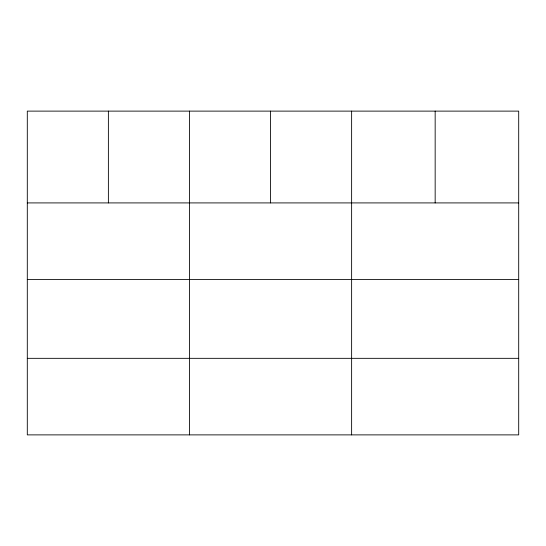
<?xml version="1.0" encoding="UTF-8"?>
<svg xmlns="http://www.w3.org/2000/svg" width="546" height="546" viewBox="0 0 546 546"><rect width="100%" height="100%" fill="white"/><g stroke="black" fill="none" stroke-linecap="round" stroke-linejoin="round"><path stroke-width="0.82" d="M518.7 279.463L518.7 111.118L27.3 111.118L27.3 434.882L518.7 434.882L518.7 279.463L27.3 279.463M27.3 202.914L518.7 202.914M27.3 358.333L518.7 358.333M435.162 111.118L435.162 202.914M351.624 111.118L351.624 434.882M270.543 111.118L270.543 202.914M189.462 111.118L189.462 434.882M108.381 111.118L108.381 202.914"/></g></svg>
